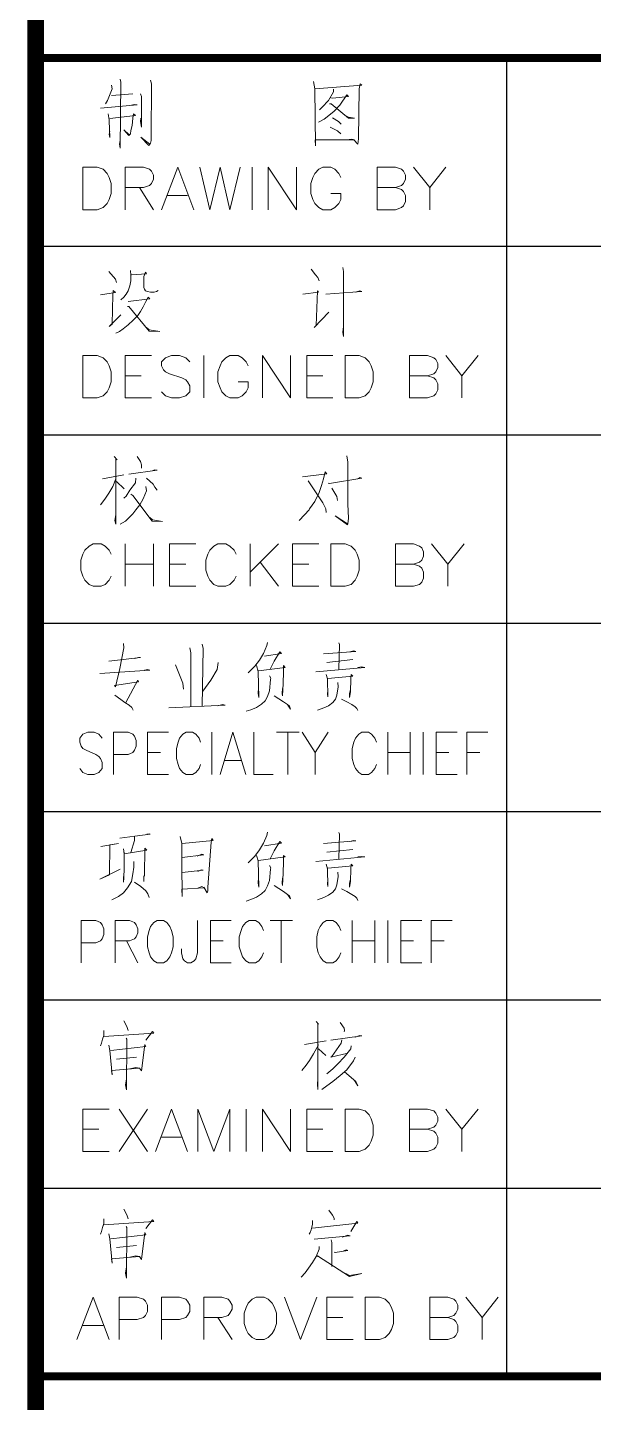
# Model space of a CAD drawing. Extents: x -809667 to 586099, y 3084146 to 3634412.
# Drawn here: x 382881.39 to 382893.42, y 3085608 to 3085637.2 of the extents above; entities that cross this region are included whole.
import ezdxf

# ---------------------------------------------------------------- set-up
doc = ezdxf.new("R2010")
doc.units = 0
doc.header["$LTSCALE"] = 0.5
doc.layers.get('0').update_dxf_attribs({"linetype": 'CONTINUOUS'})
doc.layers.add('PUB_TITLE', color=4, linetype='CONTINUOUS')

# ---------------------------------------------------------------- blocks, each defined once
blk = doc.blocks.new('DE')
at = {"layer": 'PUB_TITLE'}
for p, q in [((-4000, 12000), (-4000, 6400)), ((-6000, 11200), (0, 11200)), ((-6000, 10400), (0, 10400)), ((-6000, 9600), (0, 9600)), ((-6000, 8800), (0, 8800)), ((-6000, 8000), (0, 8000)), ((-6000, 7200), (0, 7200)), ((-6000, 7200), (0, 7200)), ((-6000, 6400), (0, 6400))]:
    blk.add_line(p, q, dxfattribs=at)
for points, const_width in [([(-6000, 57400), (-6000, 0)], 70), ([(-6000, 12000), (0, 12000)], 35), ([(-6000, 6400), (0, 6400)], 35)]:
    blk.add_lwpolyline(points, dxfattribs=dict(at, const_width=const_width))
blk.add_lwpolyline([(-6000, 0), (0, 0), (0, 57400), (-6000, 57400)], close=True, dxfattribs=at)
at = {"layer": 'PUB_TITLE', "color": 140, "lineweight": 0}
for points in [[(-5677.9, 11884.1), (-5675.5, 11869.5), (-5694.9, 11820.1), (-5703.8, 11805.5)], [(-5640.6, 11910), (-5638.2, 11897.8), (-5640.6, 11616.7), (-5644.7, 11633.7), (-5640.6, 11649.9)], [(-5512.6, 11905.1), (-5507.7, 11890.6), (-5510.2, 11663.7), (-5510.2, 11649.9), (-5512.6, 11637.7), (-5515, 11633.7), (-5519.9, 11628.8), (-5553.1, 11663.7), (-5515, 11633.7)], [(-4819.7, 11900.3), (-4814.9, 11869.5), (-4810.8, 11626.4), (-4812.5, 11652.3), (-4645.5, 11652.3), (-4656.9, 11654.7), (-4680.4, 11652.3)], [(-4812.5, 11869.5), (-4614.7, 11884.1), (-4621.2, 11890.6), (-4626.1, 11869.5), (-4628.5, 11657.2), (-4630.9, 11633.7), (-4647.9, 11652.3)], [(-4734.7, 11867.1), (-4734.7, 11855.7), (-4756.5, 11820.1), (-4782.5, 11791.7), (-4793.8, 11779.5)], [(-5724.9, 11786.8), (-5569.3, 11801.4), (-5571.8, 11801.4), (-5581.5, 11803), (-5592.8, 11799)], [(-5677.9, 11841.1), (-5588, 11848.4)], [(-5555.5, 11848.4), (-5550.7, 11836.3), (-5550.7, 11706.6), (-5555.5, 11730.1), (-5553.1, 11744.7)], [(-4746.8, 11831.4), (-4737.1, 11829.8), (-4671.4, 11836.3), (-4677.9, 11843.6), (-4708.7, 11799), (-4732.2, 11774.7), (-4754.1, 11756), (-4775.2, 11739.8), (-4798.7, 11727.7)], [(-4751.7, 11805.5), (-4744.4, 11805.5), (-4671.4, 11744.7), (-4645.5, 11744.7), (-4671.4, 11748.7), (-4682.8, 11753.6)], [(-5692.5, 11763.3), (-5687.6, 11737.4), (-5687.6, 11732.5), (-5685.2, 11662), (-5687.6, 11675.8), (-5685.2, 11688)], [(-5685.2, 11742.3), (-5576.6, 11756), (-5583.9, 11763.3), (-5588, 11744.7), (-5590.4, 11713.9), (-5595.3, 11692), (-5597.7, 11678.2), (-5605, 11670.9), (-5626, 11694.4), (-5602.5, 11673.4)], [(-4739.5, 11746.3), (-4713.6, 11730.1), (-4702.2, 11718.8)], [(-4749.2, 11706.6), (-4718.5, 11690.4), (-4703.9, 11678.2)], [(-5799.5, 11535.6), (-5799.5, 11355.7)], [(-5799.5, 11535.6), (-5739.5, 11535.6), (-5713.6, 11527.5), (-5696.6, 11509.7), (-5688.4, 11492.7), (-5679.5, 11467.5), (-5679.5, 11424.6), (-5688.4, 11398.7), (-5696.6, 11381.7), (-5713.6, 11364.6), (-5739.5, 11355.7), (-5799.5, 11355.7)], [(-5619.6, 11535.6), (-5619.6, 11355.7)], [(-5619.6, 11535.6), (-5542.6, 11535.6), (-5516.7, 11527.5), (-5508.5, 11518.6), (-5499.6, 11501.6), (-5499.6, 11484.6), (-5508.5, 11467.5), (-5516.7, 11458.6), (-5542.6, 11449.7), (-5619.6, 11449.7)], [(-5396.7, 11535.6), (-5465.6, 11355.7)], [(-5396.7, 11535.6), (-5328.6, 11355.7)], [(-5302.7, 11535.6), (-5259.8, 11355.7), (-5216.8, 11535.6), (-5174.7, 11355.7), (-5131.7, 11535.6)], [(-5079.9, 11535.6), (-5079.9, 11355.7)], [(-5011.8, 11535.6), (-5011.8, 11355.7)], [(-5011.8, 11535.6), (-4891.9, 11355.7), (-4891.9, 11535.6)], [(-4703.1, 11492.7), (-4712, 11509.7), (-4729, 11527.5), (-4746, 11535.6), (-4780, 11535.6), (-4797.1, 11527.5), (-4814.9, 11509.7), (-4823, 11492.7), (-4831.9, 11467.5), (-4831.9, 11424.6), (-4823, 11398.7), (-4814.9, 11381.7), (-4797.1, 11364.6), (-4780, 11355.7), (-4746, 11355.7), (-4729, 11364.6), (-4712, 11381.7), (-4703.1, 11398.7), (-4703.1, 11424.6), (-4746, 11424.6)], [(-4549.1, 11535.6), (-4549.1, 11355.7)], [(-4549.1, 11535.6), (-4472.1, 11535.6), (-4446.2, 11527.5), (-4438.1, 11518.6), (-4429.2, 11501.6), (-4429.2, 11484.6), (-4438.1, 11467.5), (-4446.2, 11458.6), (-4472.1, 11449.7), (-4549.1, 11449.7)], [(-4395.1, 11535.6), (-4326.2, 11449.7), (-4326.2, 11355.7)], [(-4258.2, 11535.6), (-4326.2, 11449.7)], [(-5559.6, 11449.7), (-5499.6, 11355.7)], [(-4472.1, 11449.7), (-4446.2, 11441.6), (-4438.1, 11432.7), (-4429.2, 11415.7), (-4429.2, 11389.8), (-4438.1, 11372.7), (-4446.2, 11364.6), (-4472.1, 11355.7), (-4549.1, 11355.7)], [(-5439.7, 11415.7), (-5354.6, 11415.7)], [(-5597.7, 11098), (-5595.3, 11077), (-5595.3, 11053.5), (-5600.1, 11031.6), (-5607.4, 11010.5), (-5616.3, 10996.7), (-5626, 10984.6), (-5638.2, 10972.4)], [(-4829.5, 11102.9), (-4810.8, 11079.4), (-4801.1, 11067.2), (-4796.2, 11053.5)], [(-4694.9, 11109.4), (-4692.5, 11093.2), (-4692.5, 10816.8), (-4694.9, 10835.5), (-4692.5, 10859)], [(-5690.1, 11093.2), (-5661.7, 11059.9), (-5656.8, 11046.2)], [(-5592.8, 11079.4), (-5529.6, 11083.4), (-5533.7, 11090.7), (-5541, 11072.1), (-5541, 11055.1), (-5541, 11041.3), (-5541, 11025.1), (-5538.5, 11017.8), (-5533.7, 11010.5), (-5524.8, 11008.1), (-5512.6, 11005.6), (-5496.4, 11005.6), (-5486.7, 11008.1), (-5479.4, 11012.9)], [(-5724.9, 10994.3), (-5661.7, 11003.2), (-5670.6, 11012.9), (-5673.1, 10994.3), (-5675.5, 10868.7), (-5687.6, 10859), (-5638.2, 10909.2)], [(-5607.4, 10965.9), (-5515, 10977.3), (-5522.3, 10984.6), (-5532, 10965.9), (-5543.4, 10942.4), (-5555.5, 10923), (-5566.9, 10906.8), (-5586.3, 10885.7), (-5607.4, 10866.3), (-5628.5, 10850.1), (-5644.7, 10837.9), (-5659.3, 10831.4)], [(-4865.1, 10996.7), (-4798.7, 11005.6), (-4803.5, 11010.5), (-4808.4, 10863.8), (-4817.3, 10854.9), (-4754.1, 10920.6)], [(-4767.9, 10996.7), (-4614.7, 11008.1), (-4623.6, 11010.5), (-4643.1, 11005.6)], [(-5609.8, 10944.1), (-5605, 10944.1), (-5517.5, 10840.3), (-5472.9, 10837.9), (-5517.5, 10845.2), (-5529.6, 10854.9)], [(-5799.5, 10735.8), (-5799.5, 10555.9)], [(-5799.5, 10735.8), (-5739.5, 10735.8), (-5713.6, 10726.9), (-5696.6, 10709.9), (-5688.4, 10692.8), (-5679.5, 10666.9), (-5679.5, 10624.8), (-5688.4, 10598.8), (-5696.6, 10581.8), (-5713.6, 10564.8), (-5739.5, 10555.9), (-5799.5, 10555.9)], [(-5619.6, 10735.8), (-5619.6, 10555.9)], [(-5619.6, 10735.8), (-5508.5, 10735.8)], [(-5345.7, 10709.9), (-5362.7, 10726.9), (-5388.6, 10735.8), (-5422.7, 10735.8), (-5448.6, 10726.9), (-5465.6, 10709.9), (-5465.6, 10692.8), (-5456.7, 10675.8), (-5448.6, 10666.9), (-5431.6, 10658.8), (-5379.7, 10641.8), (-5362.7, 10632.9), (-5354.6, 10624.8), (-5345.7, 10607), (-5345.7, 10581.8), (-5362.7, 10564.8), (-5388.6, 10555.9), (-5422.7, 10555.9), (-5448.6, 10564.8), (-5465.6, 10581.8)], [(-5285.7, 10735.8), (-5285.7, 10555.9)], [(-5096.9, 10692.8), (-5105.8, 10709.9), (-5122.8, 10726.9), (-5139.8, 10735.8), (-5174.7, 10735.8), (-5191.7, 10726.9), (-5208.7, 10709.9), (-5216.8, 10692.8), (-5225.7, 10666.9), (-5225.7, 10624.8), (-5216.8, 10598.8), (-5208.7, 10581.8), (-5191.7, 10564.8), (-5174.7, 10555.9), (-5139.8, 10555.9), (-5122.8, 10564.8), (-5105.8, 10581.8), (-5096.9, 10598.8), (-5096.9, 10624.8), (-5139.8, 10624.8)], [(-5036.9, 10735.8), (-5036.9, 10555.9)], [(-5036.9, 10735.8), (-4917, 10555.9), (-4917, 10735.8)], [(-4848.9, 10735.8), (-4848.9, 10555.9)], [(-4848.9, 10735.8), (-4737.1, 10735.8)], [(-4686, 10735.8), (-4686, 10555.9)], [(-4686, 10735.8), (-4626.1, 10735.8), (-4600.1, 10726.9), (-4583.1, 10709.9), (-4575, 10692.8), (-4566.1, 10666.9), (-4566.1, 10624.8), (-4575, 10598.8), (-4583.1, 10581.8), (-4600.1, 10564.8), (-4626.1, 10555.9), (-4686, 10555.9)], [(-4412.1, 10735.8), (-4412.1, 10555.9)], [(-4412.1, 10735.8), (-4335.2, 10735.8), (-4309.2, 10726.9), (-4300.3, 10718.8), (-4292.2, 10701.8), (-4292.2, 10684.7), (-4300.3, 10666.9), (-4309.2, 10658.8), (-4335.2, 10649.9), (-4412.1, 10649.9)], [(-4258.2, 10735.8), (-4189.3, 10649.9), (-4189.3, 10555.9)], [(-4120.4, 10735.8), (-4189.3, 10649.9)], [(-5619.6, 10649.9), (-5551.5, 10649.9)], [(-4848.9, 10649.9), (-4780, 10649.9)], [(-4335.2, 10649.9), (-4309.2, 10641.8), (-4300.3, 10632.9), (-4292.2, 10615.9), (-4292.2, 10589.9), (-4300.3, 10572.9), (-4309.2, 10564.8), (-4335.2, 10555.9), (-4412.1, 10555.9)], [(-5619.6, 10555.9), (-5508.5, 10555.9)], [(-4848.9, 10555.9), (-4737.1, 10555.9)], [(-5666.6, 10307.1), (-5654.4, 10293.3), (-5659.3, 10298.2), (-5659.3, 10019.4), (-5664.1, 10035.6), (-5659.3, 10059.1)], [(-5569.3, 10307.1), (-5555.5, 10286), (-5550.7, 10272.3), (-5550.7, 10257.7)], [(-4677.9, 10309.5), (-4673.9, 10283.6), (-4673.9, 10109.4), (-4673.9, 10104.5), (-4671.4, 10045.4), (-4673.9, 10021.9), (-4675.5, 10017), (-4728.2, 10055.1), (-4675.5, 10021.9)], [(-5626, 10229.3), (-5716, 10213.1)], [(-5605, 10231.8), (-5484.2, 10248.8), (-5494, 10250.4), (-5505.3, 10246.3)], [(-4866.7, 10220.4), (-4763, 10234.2), (-4770.3, 10241.5), (-4777.6, 10213.1), (-4786.5, 10184.8), (-4796.2, 10154), (-4814.9, 10115.9), (-4836.8, 10085.1), (-4838.4, 10081), (-4857.8, 10059.1), (-4881.3, 10035.6)], [(-5659.3, 10213.1), (-5673.1, 10179.9), (-5690.1, 10151.5), (-5706.3, 10125.6), (-5724.9, 10102.1)], [(-5656.8, 10201), (-5623.6, 10170.2)], [(-5532, 10179.9), (-5529.6, 10161.3), (-5543.4, 10128), (-5558, 10102.1), (-5574.2, 10081), (-5588, 10064), (-5602.5, 10047.8), (-5618.8, 10033.2), (-5640.6, 10019.4)], [(-5574.2, 10215.5), (-5576.6, 10196.1), (-5600.1, 10163.7), (-5616.3, 10139.4), (-5626, 10130.5)], [(-5529.6, 10215.5), (-5501.3, 10189.6), (-5494, 10177.5), (-5484.2, 10163.7)], [(-4843.2, 10203.4), (-4780, 10111), (-4767.9, 10085.1), (-4765.5, 10068.9)], [(-4758.2, 10193.7), (-4751.7, 10192), (-4614.7, 10215.5), (-4623.6, 10218), (-4633.4, 10213.1)], [(-4742, 10172.6), (-4720.9, 10137.8), (-4718.5, 10120.7)], [(-5595.3, 10146.7), (-5588, 10141.8), (-5505.3, 10033.2), (-5460.7, 10030.8), (-5503.7, 10038.1), (-5515, 10047.8)], [(-5679.5, 9893), (-5688.4, 9910), (-5705.5, 9927.1), (-5722.5, 9936), (-5756.5, 9936), (-5773.5, 9927.1), (-5791.4, 9910), (-5799.5, 9893), (-5808.4, 9867.1), (-5808.4, 9824.1), (-5799.5, 9799), (-5791.4, 9782), (-5773.5, 9764.2), (-5756.5, 9756.1), (-5722.5, 9756.1), (-5705.5, 9764.2), (-5688.4, 9782), (-5679.5, 9799)], [(-5619.6, 9936), (-5619.6, 9756.1)], [(-5499.6, 9936), (-5499.6, 9756.1)], [(-5431.6, 9936), (-5431.6, 9756.1)], [(-5431.6, 9936), (-5319.7, 9936)], [(-5148.7, 9893), (-5156.9, 9910), (-5174.7, 9927.1), (-5191.7, 9936), (-5225.7, 9936), (-5242.8, 9927.1), (-5259.8, 9910), (-5268.7, 9893), (-5276.8, 9867.1), (-5276.8, 9824.1), (-5268.7, 9799), (-5259.8, 9782), (-5242.8, 9764.2), (-5225.7, 9756.1), (-5191.7, 9756.1), (-5174.7, 9764.2), (-5156.9, 9782), (-5148.7, 9799)], [(-5088.8, 9936), (-5088.8, 9756.1)], [(-4968.9, 9936), (-5088.8, 9816)], [(-4908.9, 9936), (-4908.9, 9756.1)], [(-4908.9, 9936), (-4797.1, 9936)], [(-4746, 9936), (-4746, 9756.1)], [(-4746, 9936), (-4686, 9936), (-4660.1, 9927.1), (-4643.1, 9910), (-4635, 9893), (-4626.1, 9867.1), (-4626.1, 9824.1), (-4635, 9799), (-4643.1, 9782), (-4660.1, 9764.2), (-4686, 9756.1), (-4746, 9756.1)], [(-4472.1, 9936), (-4472.1, 9756.1)], [(-4472.1, 9936), (-4395.1, 9936), (-4369.2, 9927.1), (-4360.3, 9919), (-4352.2, 9901.9), (-4352.2, 9884.1), (-4360.3, 9867.1), (-4369.2, 9859), (-4395.1, 9850.1), (-4472.1, 9850.1)], [(-4318.1, 9936), (-4249.3, 9850.1), (-4249.3, 9756.1)], [(-4180.4, 9936), (-4249.3, 9850.1)], [(-5619.6, 9850.1), (-5499.6, 9850.1)], [(-5431.6, 9850.1), (-5362.7, 9850.1)], [(-5045.8, 9859), (-4968.9, 9756.1)], [(-4908.9, 9850.1), (-4840, 9850.1)], [(-4395.1, 9850.1), (-4369.2, 9842), (-4360.3, 9833.1), (-4352.2, 9816), (-4352.2, 9790.1), (-4360.3, 9773.1), (-4369.2, 9764.2), (-4395.1, 9756.1), (-4472.1, 9756.1)], [(-5431.6, 9756.1), (-5319.7, 9756.1)], [(-4908.9, 9756.1), (-4797.1, 9756.1)], [(-5627.7, 9513), (-5625.2, 9494.3), (-5642.3, 9406.8), (-5661.7, 9329), (-5665.8, 9333.9), (-5563.7, 9350.1), (-5566.1, 9357.4), (-5617.1, 9262.6)], [(-5345.7, 9494.3), (-5341.6, 9473.3), (-5341.6, 9243.9)], [(-5293, 9510.5), (-5288.1, 9491.9), (-5293, 9246.4)], [(-5015, 9517.8), (-5017.5, 9504.1), (-5032.1, 9470.8), (-5049.1, 9442.5), (-5068.5, 9416.5), (-5097.7, 9388.2)], [(-5028, 9458.7), (-4955.9, 9470.8), (-4962.4, 9477.3), (-4987.5, 9437.6), (-5004.5, 9404.4)], [(-4777.6, 9468.4), (-4639.8, 9479.7), (-4647.9, 9482.2), (-4665, 9477.3)], [(-4712, 9515.4), (-4709.5, 9508.1), (-4712, 9404.4)], [(-5689.3, 9437.6), (-5555.5, 9453.8), (-5563.7, 9453.8), (-5579, 9449.8)], [(-5405.6, 9423), (-5375.6, 9345.2), (-5371.6, 9319.3)], [(-5224.9, 9432.7), (-5229, 9402), (-5256.5, 9357.4), (-5290.6, 9310.4)], [(-5062, 9419), (-5055.6, 9394.7), (-5051.5, 9283.6), (-5055.6, 9300.7), (-5053.1, 9324.2)], [(-5053.1, 9397.1), (-4940.5, 9411.7), (-4947, 9419), (-4947, 9393), (-4949.4, 9342.8), (-4951, 9290.9), (-4953.5, 9300.7), (-4951, 9321.7)], [(-4810, 9393), (-4601.8, 9411.7), (-4613.9, 9414.1), (-4630.9, 9411.7)], [(-4652.8, 9444.9), (-4763, 9432.7)], [(-5727.3, 9385.7), (-5515, 9399.5), (-5525.6, 9402), (-5538.5, 9399.5)], [(-5006.9, 9376), (-5000.5, 9366.3), (-5002.1, 9359.8), (-5006.9, 9312), (-5015, 9288.5), (-5025.6, 9269.9), (-5041, 9255.3), (-5062, 9241.5), (-5085.5, 9231.8), (-5106.6, 9225.3)], [(-4716, 9347.7), (-4714.4, 9329), (-4720.9, 9293.4), (-4726.6, 9277.2), (-4737.9, 9262.6), (-4756.5, 9248.8), (-4776, 9239.1), (-4803.5, 9229.3)], [(-4765.5, 9380.9), (-4760.6, 9362.2), (-4759, 9286.1), (-4760.6, 9298.2), (-4759, 9314.4)], [(-4759, 9364.7), (-4652.8, 9373.6), (-4659.3, 9380.9), (-4660.9, 9362.2), (-4663.3, 9307.9), (-4667.4, 9283.6), (-4667.4, 9300.7), (-4663.3, 9316.9)], [(-5664.1, 9293.4), (-5638.2, 9274.7), (-5621.2, 9262.6), (-5602.5, 9251.2), (-5592, 9241.5), (-5585.5, 9229.3)], [(-4987.5, 9290.9), (-4947, 9265), (-4930, 9253.7), (-4921.8, 9246.4), (-4917.8, 9234.2), (-4928.3, 9251.2)], [(-5434.8, 9239.1), (-5194.9, 9251.2), (-5205.5, 9253.7), (-5229, 9248.8)], [(-4701.4, 9277.2), (-4677.9, 9265), (-4656.9, 9253.7), (-4642.3, 9243.9), (-4635.8, 9236.6), (-4630.9, 9227.7)], [(-5717.6, 9110.2), (-5731.4, 9127.2), (-5751.7, 9136.2), (-5779.2, 9136.2), (-5799.5, 9127.2), (-5813.2, 9110.2), (-5813.2, 9093.2), (-5806.8, 9076.2), (-5799.5, 9067.3), (-5785.7, 9059.2), (-5745.2, 9041.3), (-5731.4, 9033.2), (-5724.1, 9024.3), (-5717.6, 9007.3), (-5717.6, 8981.4), (-5731.4, 8964.4), (-5751.7, 8956.3), (-5779.2, 8956.3), (-5799.5, 8964.4), (-5813.2, 8981.4)], [(-5669, 9136.2), (-5669, 8956.3)], [(-5669, 9136.2), (-5607.4, 9136.2), (-5587.2, 9127.2), (-5580.7, 9119.1), (-5573.4, 9101.3), (-5573.4, 9076.2), (-5580.7, 9059.2), (-5587.2, 9050.3), (-5607.4, 9041.3), (-5669, 9041.3)], [(-5525.6, 9136.2), (-5525.6, 8956.3)], [(-5525.6, 9136.2), (-5436.4, 9136.2)], [(-5299.5, 9093.2), (-5306, 9110.2), (-5319.7, 9127.2), (-5333.5, 9136.2), (-5361.1, 9136.2), (-5374.8, 9127.2), (-5388.6, 9110.2), (-5395.1, 9093.2), (-5402.4, 9067.3), (-5402.4, 9024.3), (-5395.1, 8999.2), (-5388.6, 8981.4), (-5374.8, 8964.4), (-5361.1, 8956.3), (-5333.5, 8956.3), (-5319.7, 8964.4), (-5306, 8981.4), (-5299.5, 8999.2)], [(-5251.7, 9136.2), (-5251.7, 8956.3)], [(-5162.5, 9136.2), (-5216.8, 8956.3)], [(-5162.5, 9136.2), (-5107.4, 8956.3)], [(-5073.4, 9136.2), (-5073.4, 8956.3), (-4990.7, 8956.3)], [(-4977, 9136.2), (-4881.3, 9136.2)], [(-4929.1, 9136.2), (-4929.1, 8956.3)], [(-4867.6, 9136.2), (-4812.5, 9050.3), (-4812.5, 8956.3)], [(-4758.2, 9136.2), (-4812.5, 9050.3)], [(-4552.3, 9093.2), (-4559.6, 9110.2), (-4573.4, 9127.2), (-4586.4, 9136.2), (-4613.9, 9136.2), (-4627.7, 9127.2), (-4641.5, 9110.2), (-4648.8, 9093.2), (-4655.2, 9067.3), (-4655.2, 9024.3), (-4648.8, 8999.2), (-4641.5, 8981.4), (-4627.7, 8964.4), (-4613.9, 8956.3), (-4586.4, 8956.3), (-4573.4, 8964.4), (-4559.6, 8981.4), (-4552.3, 8999.2)], [(-4504.5, 9136.2), (-4504.5, 8956.3)], [(-4408.9, 9136.2), (-4408.9, 8956.3)], [(-4353.8, 9136.2), (-4353.8, 8956.3)], [(-4298.7, 9136.2), (-4298.7, 8956.3)], [(-4298.7, 9136.2), (-4209.5, 9136.2)], [(-4169, 9136.2), (-4169, 8956.3)], [(-4169, 9136.2), (-4079.9, 9136.2)], [(-5525.6, 9050.3), (-5470.5, 9050.3)], [(-5196.6, 9016.2), (-5127.7, 9016.2)], [(-4504.5, 9050.3), (-4408.9, 9050.3)], [(-4298.7, 9050.3), (-4244.4, 9050.3)], [(-4169, 9050.3), (-4113.9, 9050.3)], [(-5525.6, 8956.3), (-5436.4, 8956.3)], [(-4298.7, 8956.3), (-4209.5, 8956.3)], [(-5642.3, 8686.4), (-5579, 8695.3), (-5513.4, 8702.6), (-5517.5, 8705), (-5528, 8702.6)], [(-5015, 8712.3), (-5017.5, 8697.8), (-5032.1, 8665.3), (-5049.1, 8637), (-5068.5, 8610.2), (-5097.7, 8581.9)], [(-4712, 8709.9), (-4709.5, 8702.6), (-4712, 8598.9)], [(-5723.3, 8650.7), (-5648.7, 8662.9), (-5685.2, 8658), (-5686.8, 8530), (-5727.3, 8511.4), (-5640.6, 8554.3)], [(-5596.1, 8624.8), (-5580.7, 8676.7), (-5580.7, 8692.9)], [(-5386.2, 8692.9), (-5379.7, 8662.9), (-5379.7, 8547), (-5378.1, 8469.2), (-5378.1, 8438.4), (-5379.7, 8469.2), (-5284.1, 8475.7), (-5294.6, 8480.6), (-5311.6, 8473.3)], [(-5378.1, 8662.9), (-5246, 8676.7), (-5252.5, 8684), (-5254.9, 8669.4), (-5269.5, 8478.1), (-5269.5, 8461.9), (-5271.1, 8454.6), (-5286.5, 8478.1)], [(-5028, 8653.2), (-4955.9, 8665.3), (-4962.4, 8671.8), (-4987.5, 8632.1), (-5004.5, 8598.9)], [(-4777.6, 8662.9), (-4639.8, 8674.2), (-4647.9, 8676.7), (-4665, 8671.8)], [(-5676.3, 8423.8), (-5648.7, 8438.4), (-5627.7, 8454.6), (-5610.7, 8475.7), (-5593.6, 8501.6), (-5587.2, 8534.9), (-5583.1, 8563.2), (-5583.1, 8586.7)], [(-5541, 8501.6), (-5541, 8523.5), (-5538.5, 8527.6), (-5536.1, 8643.5), (-5528, 8634.5), (-5623.6, 8620), (-5627.7, 8641), (-5623.6, 8622.4), (-5623.6, 8560.8), (-5625.2, 8516.2), (-5627.7, 8499.2), (-5627.7, 8511.4), (-5625.2, 8537.3)], [(-5378.1, 8603.7), (-5286.5, 8615.1), (-5294.6, 8617.5), (-5314.1, 8610.2)], [(-5062, 8612.7), (-5055.6, 8589.2), (-5051.5, 8478.1), (-5055.6, 8495.2), (-5053.1, 8518.7)], [(-5053.1, 8591.6), (-4940.5, 8606.2), (-4947, 8612.7), (-4947, 8586.7), (-4949.4, 8537.3), (-4951, 8485.4), (-4953.5, 8495.2), (-4951, 8516.2)], [(-4810, 8586.7), (-4601.8, 8606.2), (-4613.9, 8608.6), (-4630.9, 8606.2)], [(-4652.8, 8638.6), (-4763, 8627.2)], [(-5378.1, 8539.7), (-5288.1, 8549.5), (-5297, 8551.9), (-5311.6, 8544.6)], [(-5006.9, 8570.5), (-5000.5, 8560.8), (-5002.1, 8554.3), (-5006.9, 8506.5), (-5015, 8483), (-5025.6, 8464.4), (-5041, 8449.8), (-5062, 8436), (-5085.5, 8426.3), (-5106.6, 8419)], [(-4716, 8542.2), (-4714.4, 8523.5), (-4720.9, 8487.9), (-4726.6, 8470.9), (-4737.9, 8457.1), (-4756.5, 8443.3), (-4776, 8433.6), (-4803.5, 8423.8)], [(-4765.5, 8575.4), (-4760.6, 8555.9), (-4759, 8480.6), (-4760.6, 8492.7), (-4759, 8508.9)], [(-4759, 8558.4), (-4652.8, 8568.1), (-4659.3, 8575.4), (-4660.9, 8555.9), (-4663.3, 8501.6), (-4667.4, 8478.1), (-4667.4, 8495.2), (-4663.3, 8511.4)], [(-5580.7, 8499.2), (-5553.1, 8480.6), (-5532, 8461.9), (-5523.9, 8449.8), (-5517.5, 8433.6)], [(-4987.5, 8485.4), (-4947, 8459.5), (-4930, 8447.3), (-4921.8, 8440.9), (-4917.8, 8428.7), (-4928.3, 8444.9)], [(-4701.4, 8470.9), (-4677.9, 8459.5), (-4656.9, 8447.3), (-4642.3, 8438.4), (-4635.8, 8431.1), (-4630.9, 8421.4)], [(-5806.8, 8336.3), (-5806.8, 8156.4)], [(-5806.8, 8336.3), (-5745.2, 8336.3), (-5724.1, 8327.4), (-5717.6, 8318.5), (-5710.3, 8301.5), (-5710.3, 8276.4), (-5717.6, 8258.5), (-5724.1, 8250.4), (-5745.2, 8241.5), (-5806.8, 8241.5)], [(-5662.5, 8336.3), (-5662.5, 8156.4)], [(-5662.5, 8336.3), (-5600.9, 8336.3), (-5580.7, 8327.4), (-5573.4, 8318.5), (-5566.9, 8301.5), (-5566.9, 8284.5), (-5573.4, 8267.5), (-5580.7, 8258.5), (-5600.9, 8250.4), (-5662.5, 8250.4)], [(-5313.3, 8336.3), (-5313.3, 8198.6), (-5319.7, 8173.4), (-5327, 8164.5), (-5340.8, 8156.4), (-5354.6, 8156.4), (-5367.5, 8164.5), (-5374.8, 8173.4), (-5381.3, 8198.6), (-5381.3, 8216.4)], [(-5258.1, 8336.3), (-5258.1, 8156.4)], [(-5258.1, 8336.3), (-5169, 8336.3)], [(-5032.1, 8293.4), (-5039.4, 8310.4), (-5052.3, 8327.4), (-5066.1, 8336.3), (-5093.6, 8336.3), (-5107.4, 8327.4), (-5121.2, 8310.4), (-5127.7, 8293.4), (-5135, 8267.5), (-5135, 8224.5), (-5127.7, 8198.6), (-5121.2, 8181.6), (-5107.4, 8164.5), (-5093.6, 8156.4), (-5066.1, 8156.4), (-5052.3, 8164.5), (-5039.4, 8181.6), (-5032.1, 8198.6)], [(-5004.5, 8336.3), (-4908.9, 8336.3)], [(-4956.7, 8336.3), (-4956.7, 8156.4)], [(-4703.1, 8293.4), (-4710.3, 8310.4), (-4724.1, 8327.4), (-4737.1, 8336.3), (-4764.6, 8336.3), (-4778.4, 8327.4), (-4792.2, 8310.4), (-4799.5, 8293.4), (-4806, 8267.5), (-4806, 8224.5), (-4799.5, 8198.6), (-4792.2, 8181.6), (-4778.4, 8164.5), (-4764.6, 8156.4), (-4737.1, 8156.4), (-4724.1, 8164.5), (-4710.3, 8181.6), (-4703.1, 8198.6)], [(-4655.2, 8336.3), (-4655.2, 8156.4)], [(-4559.6, 8336.3), (-4559.6, 8156.4)], [(-4504.5, 8336.3), (-4504.5, 8156.4)], [(-4449.4, 8336.3), (-4449.4, 8156.4)], [(-4449.4, 8336.3), (-4360.3, 8336.3)], [(-4319.8, 8336.3), (-4319.8, 8156.4)], [(-4319.8, 8336.3), (-4230.6, 8336.3)], [(-5614.7, 8250.4), (-5566.9, 8156.4)], [(-5258.1, 8250.4), (-5203, 8250.4)], [(-4655.2, 8250.4), (-4559.6, 8250.4)], [(-4449.4, 8250.4), (-4395.1, 8250.4)], [(-4319.8, 8250.4), (-4264.7, 8250.4)], [(-5258.1, 8156.4), (-5169, 8156.4)], [(-4449.4, 8156.4), (-4360.3, 8156.4)], [(-5626, 7910.1), (-5612.3, 7886.6), (-5607.4, 7869.6)], [(-4808.4, 7907.7), (-4798.7, 7895.5), (-4801.1, 7897.9), (-4801.1, 7619.2), (-4803.5, 7641), (-4801.1, 7664.5)], [(-4706.3, 7902.8), (-4690.1, 7879.3), (-4687.7, 7869.6), (-4690.1, 7863.1)], [(-5711.1, 7869.6), (-5711.1, 7848.5), (-5716, 7832.3), (-5720.9, 7815.3), (-5724.9, 7803.9)], [(-5711.1, 7843.6), (-5498.8, 7858.2), (-5503.7, 7864.7), (-5532, 7827.4)], [(-5616.3, 7837.2), (-5612.3, 7832.3), (-5613.9, 7616.7), (-5618.8, 7638.6), (-5613.9, 7664.5)], [(-4746.8, 7827.4), (-4614.7, 7846.1), (-4623.6, 7848.5), (-4643.1, 7841.2)], [(-4699.8, 7829.9), (-4702.2, 7815.3), (-4742, 7758.5), (-4746.8, 7756.1), (-4673.9, 7773.1)], [(-5690.1, 7806.4), (-5685.2, 7784.5), (-5675.5, 7680.8), (-5677.9, 7699.4), (-5559.6, 7709.1), (-5574.2, 7711.5), (-5600.1, 7706.7)], [(-5559.6, 7709.1), (-5550.7, 7697.8), (-5536.1, 7810.4), (-5532, 7801.5), (-5680.3, 7784.5)], [(-4798.7, 7808.8), (-4819.7, 7770.7), (-4836.8, 7742.3), (-4850.5, 7721.3), (-4869.2, 7699.4)], [(-4765.5, 7825), (-4857.8, 7810.4)], [(-4798.7, 7791.8), (-4767.9, 7763.4)], [(-4659.3, 7803.9), (-4661.7, 7791.8), (-4690.1, 7756.1), (-4692.5, 7753.7), (-4713.6, 7730.2), (-4737.1, 7706.7), (-4763, 7685.6)], [(-5656.8, 7747.2), (-5571.8, 7756.1)], [(-4643.1, 7756.1), (-4649.6, 7739.9), (-4677.9, 7701.8), (-4706.3, 7678.3), (-4737.1, 7652.4), (-4763, 7633.8), (-4784.1, 7619.2)], [(-4687.7, 7692.9), (-4640.7, 7652.4), (-4630.9, 7633.8), (-4645.5, 7657.3)], [(-5799.5, 7535.7), (-5799.5, 7355.8)], [(-5799.5, 7535.7), (-5688.4, 7535.7)], [(-5645.5, 7535.7), (-5525.6, 7355.8)], [(-5525.6, 7535.7), (-5645.5, 7355.8)], [(-5422.7, 7535.7), (-5491.5, 7355.8)], [(-5422.7, 7535.7), (-5354.6, 7355.8)], [(-5311.6, 7535.7), (-5311.6, 7355.8)], [(-5311.6, 7535.7), (-5242.8, 7355.8), (-5174.7, 7535.7), (-5174.7, 7355.8)], [(-5105.8, 7535.7), (-5105.8, 7355.8)], [(-5036.9, 7535.7), (-5036.9, 7355.8)], [(-5036.9, 7535.7), (-4917, 7355.8), (-4917, 7535.7)], [(-4848.9, 7535.7), (-4848.9, 7355.8)], [(-4848.9, 7535.7), (-4737.1, 7535.7)], [(-4686, 7535.7), (-4686, 7355.8)], [(-4686, 7535.7), (-4626.1, 7535.7), (-4600.1, 7527.6), (-4583.1, 7510.6), (-4575, 7493.6), (-4566.1, 7467.6), (-4566.1, 7424.7), (-4575, 7398.7), (-4583.1, 7381.7), (-4600.1, 7364.7), (-4626.1, 7355.8), (-4686, 7355.8)], [(-4412.1, 7535.7), (-4412.1, 7355.8)], [(-4412.1, 7535.7), (-4335.2, 7535.7), (-4309.2, 7527.6), (-4300.3, 7518.7), (-4292.2, 7501.7), (-4292.2, 7484.6), (-4300.3, 7467.6), (-4309.2, 7458.7), (-4335.2, 7450.6), (-4412.1, 7450.6)], [(-4258.2, 7535.7), (-4189.3, 7450.6), (-4189.3, 7355.8)], [(-4120.4, 7535.7), (-4189.3, 7450.6)], [(-5799.5, 7450.6), (-5731.4, 7450.6)], [(-4848.9, 7450.6), (-4780, 7450.6)], [(-4335.2, 7450.6), (-4309.2, 7441.7), (-4300.3, 7433.6), (-4292.2, 7415.8), (-4292.2, 7390.6), (-4300.3, 7373.6), (-4309.2, 7364.7), (-4335.2, 7355.8), (-4412.1, 7355.8)], [(-5465.6, 7415.8), (-5379.7, 7415.8)], [(-5799.5, 7355.8), (-5688.4, 7355.8)], [(-4848.9, 7355.8), (-4737.1, 7355.8)], [(-5711.1, 7069.7), (-5711.1, 7048.7), (-5716, 7032.5), (-5720.9, 7015.4), (-5724.9, 7004.1)], [(-5626, 7110.3), (-5612.3, 7086.8), (-5607.4, 7069.7)], [(-4754.1, 7105.4), (-4739.5, 7084.3), (-4732.2, 7072.2), (-4732.2, 7064.9)], [(-5711.1, 7043.8), (-5498.8, 7058.4), (-5503.7, 7064.9), (-5532, 7027.6)], [(-5559.6, 6909.3), (-5550.7, 6897.1), (-5536.1, 7010.6), (-5532, 7001.7), (-5680.3, 6984.7)], [(-5616.3, 7036.5), (-5612.3, 7032.5), (-5613.9, 6816.9), (-5618.8, 6838.8), (-5613.9, 6864.7)], [(-4824.6, 7062.5), (-4824.6, 7046.2), (-4827, 7034.1), (-4829.5, 7022.7), (-4834.3, 7010.6), (-4838.4, 7004.1)], [(-4824.6, 7030), (-4630.9, 7051.1), (-4635.8, 7058.4), (-4661.7, 7015.4)], [(-5690.1, 7005.7), (-5685.2, 6984.7), (-5675.5, 6880.9), (-5677.9, 6899.6), (-5559.6, 6909.3), (-5574.2, 6911.7), (-5600.1, 6906.9)], [(-5656.8, 6947.4), (-5571.8, 6956.3)], [(-4796.2, 6951.4), (-4796.2, 6940.1), (-4808.4, 6909.3), (-4824.6, 6883.4), (-4840.8, 6859.9), (-4855.4, 6840.4), (-4871.6, 6821.8)], [(-4817.3, 6982.2), (-4664.2, 6996.8), (-4673.9, 6999.2), (-4697.4, 6991.9)], [(-4744.4, 6979.8), (-4742, 6968.4), (-4742, 6866.3)], [(-4806, 6909.3), (-4803.5, 6911.7), (-4666.6, 6824.2), (-4614.7, 6836.4), (-4666.6, 6829.1), (-4682.8, 6836.4)], [(-4732.2, 6927.9), (-4728.2, 6925.5), (-4673.9, 6935.2), (-4680.4, 6937.7), (-4692.5, 6932.8)], [(-5756.5, 6735.9), (-5825.4, 6556)], [(-5756.5, 6735.9), (-5688.4, 6556)], [(-5645.5, 6735.9), (-5645.5, 6556)], [(-5645.5, 6735.9), (-5568.5, 6735.9), (-5542.6, 6727.8), (-5533.7, 6718.9), (-5525.6, 6701.8), (-5525.6, 6675.9), (-5533.7, 6658.9), (-5542.6, 6650.8), (-5568.5, 6641.9), (-5645.5, 6641.9)], [(-5465.6, 6735.9), (-5465.6, 6556)], [(-5465.6, 6735.9), (-5388.6, 6735.9), (-5362.7, 6727.8), (-5354.6, 6718.9), (-5345.7, 6701.8), (-5345.7, 6675.9), (-5354.6, 6658.9), (-5362.7, 6650.8), (-5388.6, 6641.9), (-5465.6, 6641.9)], [(-5285.7, 6735.9), (-5285.7, 6556)], [(-5285.7, 6735.9), (-5208.7, 6735.9), (-5182.8, 6727.8), (-5174.7, 6718.9), (-5165.8, 6701.8), (-5165.8, 6684.8), (-5174.7, 6667.8), (-5182.8, 6658.9), (-5208.7, 6650.8), (-5285.7, 6650.8)], [(-4942.9, 6735.9), (-4874.8, 6556), (-4806, 6735.9)], [(-4763, 6735.9), (-4763, 6556)], [(-4763, 6735.9), (-4652, 6735.9)], [(-4600.1, 6735.9), (-4600.1, 6556)], [(-4600.1, 6735.9), (-4540.2, 6735.9), (-4515.1, 6727.8), (-4498, 6710.8), (-4489.1, 6692.9), (-4480.2, 6667.8), (-4480.2, 6624.9), (-4489.1, 6598.9), (-4498, 6581.9), (-4515.1, 6564.9), (-4540.2, 6556), (-4600.1, 6556)], [(-4326.2, 6735.9), (-4326.2, 6556)], [(-4326.2, 6735.9), (-4249.3, 6735.9), (-4223.3, 6727.8), (-4215.2, 6718.9), (-4206.3, 6701.8), (-4206.3, 6684.8), (-4215.2, 6667.8), (-4223.3, 6658.9), (-4249.3, 6650.8), (-4326.2, 6650.8)], [(-4172.3, 6735.9), (-4103.4, 6650.8), (-4103.4, 6556)], [(-4035.3, 6735.9), (-4103.4, 6650.8)], [(-5799.5, 6615.9), (-5713.6, 6615.9)], [(-5225.7, 6650.8), (-5165.8, 6556)], [(-4763, 6650.8), (-4694.9, 6650.8)], [(-4249.3, 6650.8), (-4223.3, 6641.9), (-4215.2, 6633), (-4206.3, 6615.9), (-4206.3, 6590.8), (-4215.2, 6573), (-4223.3, 6564.9), (-4249.3, 6556), (-4326.2, 6556)], [(-4763, 6556), (-4652, 6556)]]:
    blk.add_lwpolyline(points, dxfattribs=at)
for points in [[(-5484.2, 8336.3), (-5498, 8327.4), (-5511.8, 8310.4), (-5518.3, 8293.4), (-5525.6, 8267.5), (-5525.6, 8224.5), (-5518.3, 8198.6), (-5511.8, 8181.6), (-5498, 8164.5), (-5484.2, 8156.4), (-5456.7, 8156.4), (-5442.9, 8164.5), (-5429.9, 8181.6), (-5422.7, 8198.6), (-5416.2, 8224.5), (-5416.2, 8267.5), (-5422.7, 8293.4), (-5429.9, 8310.4), (-5442.9, 8327.4), (-5456.7, 8336.3), (-5484.2, 8336.3)], [(-5062.9, 6735.9), (-5079.9, 6727.8), (-5096.9, 6710.8), (-5105.8, 6692.9), (-5114.7, 6667.8), (-5114.7, 6624.9), (-5105.8, 6598.9), (-5096.9, 6581.9), (-5079.9, 6564.9), (-5062.9, 6556), (-5028.8, 6556), (-5011.8, 6564.9), (-4994.8, 6581.9), (-4985.9, 6598.9), (-4977, 6624.9), (-4977, 6667.8), (-4985.9, 6692.9), (-4994.8, 6710.8), (-5011.8, 6727.8), (-5028.8, 6735.9), (-5062.9, 6735.9)]]:
    blk.add_lwpolyline(points, close=True, dxfattribs=at)
blk = doc.blocks.new('DEEEE')
at = {"layer": 'PUB_TITLE'}
blk.add_blockref('DE', (917508.9, -201220.5), dxfattribs=at)

msp = doc.modelspace()

# ---------------------------------------------------------------- block references
at = {"xscale": 0.005, "yscale": 0.005, "zscale": 0.005}
msp.add_blockref('DEEEE', (378324.023, 3086582.655), dxfattribs=at)

doc.saveas('drawing.dxf')
